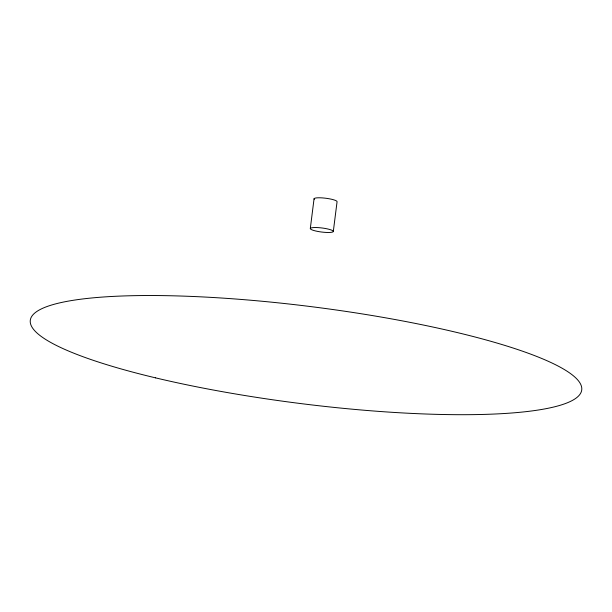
<?xml version="1.0" encoding="UTF-8"?>
<svg xmlns="http://www.w3.org/2000/svg" width="612" height="612" viewBox="0 0 612 612"><rect width="100%" height="100%" fill="white"/><g stroke="black" fill="none" stroke-linecap="round" stroke-linejoin="round"><path stroke-width="0.92" d="M310.307 228.49L314.063 198.747M333.303 231.52A11.597 2.035 7.2 0 0 316.588 227.542A11.597 2.035 7.2 0 0 315.524 230.953A11.597 2.035 7.2 0 0 333.303 231.52L337.059 201.776A11.597 2.035 7.2 0 0 324.674 198.112A11.597 2.035 7.2 0 0 314.3 199.305M155.509 377.849A277.917 48.738 7.2 0 0 581.4 391.443A277.917 48.738 7.2 0 0 181.091 296.04A277.917 48.738 7.2 0 0 155.509 377.849"/></g></svg>
